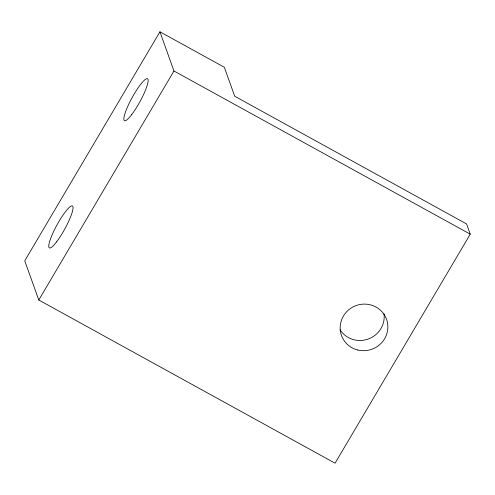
<?xml version="1.0" encoding="UTF-8"?>
<svg xmlns="http://www.w3.org/2000/svg" width="495" height="495" viewBox="0 0 495 495"><rect width="100%" height="100%" fill="white"/><g stroke="black" fill="none" stroke-linecap="round" stroke-linejoin="round"><path stroke-width="0.74" d="M159.935 31.804L24.75 260.828L38.783 300.013L335.065 463.196L470.25 234.172L466.587 223.95L234.71 96.24L224.34 67.277L159.935 31.804L173.962 70.989L470.25 234.172M38.783 300.013L173.962 70.989M384.021 313.793A23.939 23.228 -19.7 0 1 368.292 339.007A23.939 23.228 -19.7 0 1 340.034 329.775M357.743 350.002A23.939 23.228 -19.7 0 0 387.084 321.032A23.939 23.228 -19.7 0 0 347.212 311.169A23.939 23.228 -19.7 0 0 357.743 350.002M131.676 114.636A23.939 4.399 -61.2 0 0 148.011 79.379A23.939 4.399 -61.2 0 0 128.292 105.194A23.939 4.399 -61.2 0 0 131.676 114.636M56.572 241.869A23.939 4.399 -61.2 0 0 72.907 206.613A23.939 4.399 -61.2 0 0 53.194 232.427A23.939 4.399 -61.2 0 0 56.572 241.869"/></g></svg>
